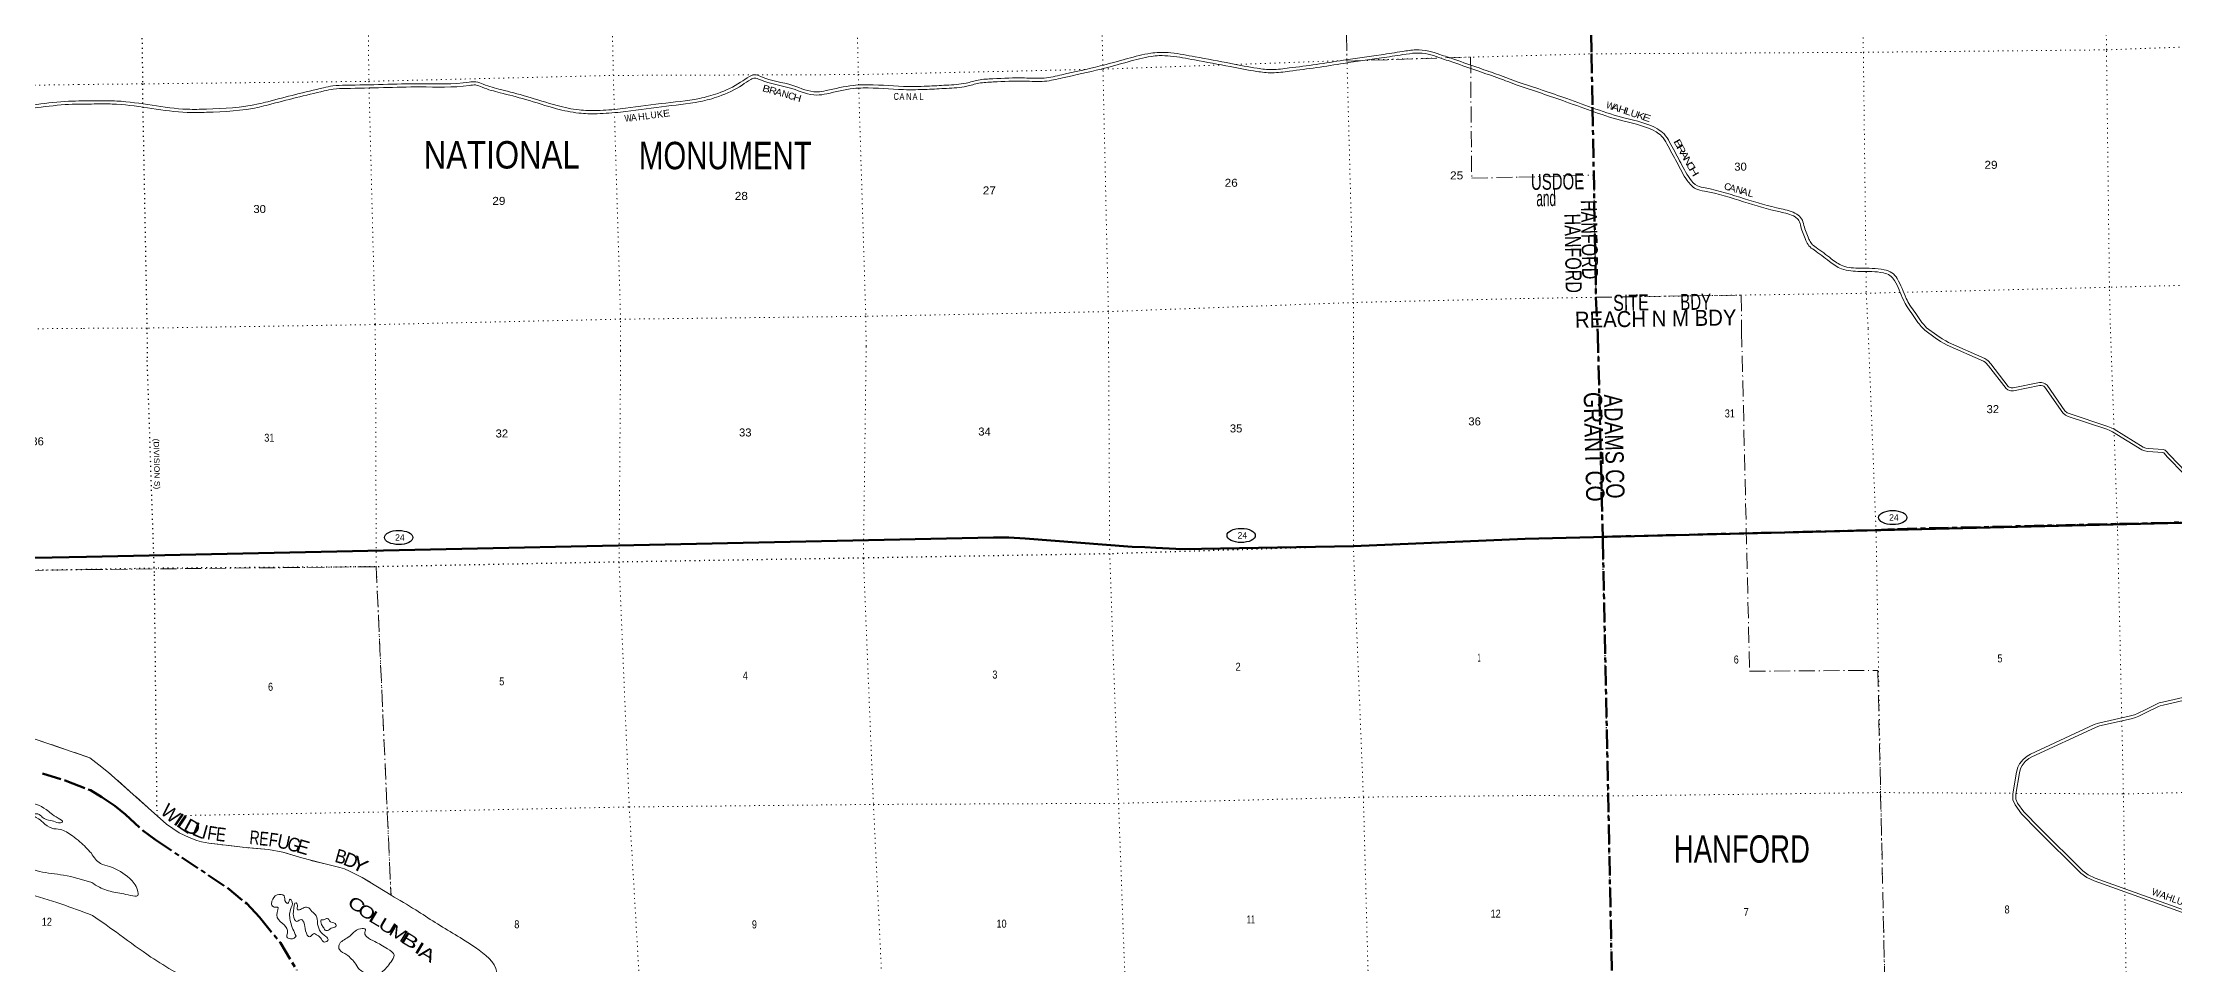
# Model space of a CAD drawing. Header units: feet. Extents: x 250644 to 505285, y -364975 to -177792.
# Drawn here: x 376579 to 423196, y -284973 to -264814 of the extents above; entities that cross this region are included whole.
import ezdxf
from ezdxf.enums import TextEntityAlignment as Align

# ---------------------------------------------------------------- set-up
doc = ezdxf.new("R2010")
doc.units = ezdxf.units.FT
doc.header["$LTSCALE"] = 70
for name, pattern in [('DOT_DASHED', [7.7, 5, -1.2, 0.3, -1.2]), ('DOTTED', [1.5, 0.3, -1.2]), ('LONG_DASH_SHORT_DASH', [9.9, 6, -1.2, 1.5, -1.2])]:
    doc.linetypes.add(name, pattern=pattern)
for name, color, linetype, lineweight in [('11', 7, 'LONG_DASH_SHORT_DASH', 60), ('17', 7, 'Continuous', 25), ('23', 7, 'Continuous', 70), ('39', 7, 'Continuous', 13), ('44', 7, 'DOT_DASHED', 13), ('6', 7, 'DOTTED', 25), ('7', 7, 'DOTTED', 13)]:
    doc.layers.add(name, color=color, linetype=linetype, lineweight=lineweight)
for name, color, linetype in [('12', 7, 'Continuous'), ('30', 7, 'Continuous'), ('41', 7, 'Continuous')]:
    doc.layers.add(name, color=color, linetype=linetype)

msp = doc.modelspace()

# ---------------------------------------------------------------- linework, layer by layer
at = {"layer": '11'}
for points in [[(409963.28, -228030.45), (410018.36, -232950.51), (410093.11, -238219.24), (410169.81, -243580.32), (410259.9, -249196.19), (410286.57, -254471.98), (410367.64, -259754.63), (410451.19, -265059.32), (410472.18, -266223.62)], [(410472.18, -266223.62), (410547.16, -270381.83), (410588.43, -271181.25)], [(410588.43, -271181.25), (410696.69, -275680.74), (410696.69, -275680.74), (411150.9, -297442.73), (409389.2, -297467.92)], [(410699.35, -275621.48), (416652.34, -275475.2), (417143.49, -275452.32), (429760.29, -275157.91), (430603.65, -275135.75), (440453.86, -274916.87)], [(376573.06, -280799.02), (377107.19, -280963.44), (377622.63, -281164.62)], [(377622.63, -281164.62), (377875.66, -281314.85), (378157.64, -281505.9), (378388.77, -281697.15), (378772.74, -282045.68), (379047.64, -282251.56), (380621.27, -283299.32), (381041.89, -283644.9), (381319.96, -283943.43), (381778.1, -284501.61), (382136.56, -285097.82)]]:
    msp.add_lwpolyline(points, dxfattribs=at)
at = {"layer": '17'}
for centre in [(384365.31, -275636.67), (402788.25, -275592.11), (417036.53, -275200.73)]:
    msp.add_ellipse(centre, major_axis=(309.24, -1), ratio=0.500121, dxfattribs=at)
at = {"layer": '23'}
for points in [[(408999.29, -275665.28), (432625.79, -275091.51), (437953.66, -274974.9), (440453.86, -274916.87)], [(377538.32, -276056.25), (397375.87, -275633.81), (397708.31, -275638.99), (398068.07, -275661.77), (400403.7, -275840.39), (400680.96, -275849.26), (400921.97, -275861.18), (401505.95, -275889), (405248.56, -275824.07), (408999.29, -275665.28)], [(346092.27, -277411.67), (347447.05, -276765.18), (347559.77, -276716.33), (347671.05, -276684.24), (347775.1, -276663.07), (347895.52, -276643.45), (348002.52, -276634.02), (348144.36, -276626.47), (377538.32, -276056.25)]]:
    msp.add_lwpolyline(points, dxfattribs=at)
at = {"layer": '39'}
for p, q in [((408426.05, -265519.36), (408820.69, -265668.67)), ((408616.82, -265664.49), (408821.94, -265744.31)), ((417737.52, -271102.12), (417686.26, -271052.11))]:
    msp.add_line(p, q, dxfattribs=at)
for points in [[(417737.52, -271102.12), (417964.42, -271267.65), (418083.79, -271348.12), (418163.86, -271395.18), (418230.06, -271431.13), (419022.32, -271780.41), (419054.99, -271802.53), (419075.96, -271819.7), (419130.44, -271879.9), (419517.25, -272377.35), (419554.48, -272406.46), (419592.12, -272420.33), (419621.43, -272426.2), (419674.72, -272426.86), (420249.71, -272310.24), (420282.87, -272310.63), (420317.13, -272319.65), (420340.01, -272329.47), (420365.75, -272348.7), (420753.43, -272913.81), (420816.48, -272963.77), (420871.2, -272988.6), (421720.82, -273267.79), (421787.31, -273295.38), (421844.86, -273325.75), (422482.95, -273716.64), (422550.95, -273743.34), (422615.47, -273753.44), (422942.34, -273778.95), (422963.22, -273784.85), (422964.98, -273786.24), (423045.46, -273880.75), (423401.11, -274246.14)], [(417775.83, -271049.61), (418001.75, -271214.43), (418118.46, -271293.1), (418195.85, -271338.58), (418258.73, -271372.73), (419053.9, -271723.3), (419093.88, -271750.36), (419120.9, -271772.49), (419180.26, -271838.08), (419563.62, -272331.1), (419586.5, -272348.99), (419609.84, -272357.59), (419628.27, -272361.28), (419668.59, -272361.78), (420243.57, -272245.16), (420291.66, -272245.73), (420338.34, -272258.02), (420372.74, -272272.78), (420413.27, -272303.07), (420801.48, -272868.95), (420850.6, -272907.87), (420894.85, -272927.95), (421743.45, -273206.81), (421814.99, -273236.49), (421877.04, -273269.24), (422512.03, -273658.23), (422568.06, -273680.23), (422623.03, -273688.83), (422953.81, -273714.65), (422993.37, -273725.82), (423010.32, -273739.23), (423093.55, -273836.96), (423444.74, -274197.78)], [(424562.13, -278863.84), (422936.19, -279236.97), (422863.18, -279255.23), (422820.08, -279271.4), (422568.16, -279398.85), (422390.87, -279484.58), (422321.14, -279515.45), (422235.58, -279539.62), (421539.43, -279696), (421444.46, -279728.08), (420047.98, -280376.95), (419979.21, -280416.36), (419889.44, -280489.09), (419809.32, -280585.85), (419771.24, -280662.06), (419742.23, -280766.6), (419663.58, -281244.77), (419664.04, -281373.01), (419711.53, -281479.91), (419851.2, -281677.1), (420206.35, -282042), (421148.58, -282974.85), (421278.09, -283072.47), (421440.67, -283144.87), (423758.78, -283979.78)], [(424578.39, -278926.8), (422951.35, -279300.18), (422882.55, -279317.39), (422846.25, -279331.01), (422596.98, -279457.11), (422418.18, -279543.57), (422343.24, -279576.75), (422251.55, -279602.65), (421557, -279758.67), (421468.63, -279788.52), (420077.89, -280434.73), (420016.07, -280470.16), (419935.38, -280535.53), (419864.13, -280621.57), (419832.19, -280685.49), (419805.8, -280780.6), (419728.6, -281249.96), (419728.99, -281359.11), (419768.31, -281447.61), (419901.31, -281635.4), (420252.51, -281996.23), (421191.2, -282925.58), (421311.3, -283016.1), (421464.94, -283084.52), (423784.83, -283920.08)], [(377610.93, -280455.8), (376369.79, -280029.32)], [(384197.78, -283460.38), (383565.98, -283069.44), (383287.73, -282932.7), (383179.15, -282884.87), (383080.91, -282852.51), (382785.23, -282781.28), (382382.84, -282681.76), (382193.66, -282624.45), (381829.55, -282518.77), (381517.6, -282463), (380947.97, -282412.16), (380216.25, -282319.57), (380055.95, -282293.69), (379952.6, -282263.98), (379787.07, -282200.56), (379564.71, -282094.48), (379285.16, -281903.72), (378021.55, -280774.71), (377807.71, -280611.68), (377610.93, -280455.8)]]:
    msp.add_lwpolyline(points, dxfattribs=at)
for points in [[(377373.32, -266088.9), (377814.68, -266085.08), (378202.52, -266090.79), (379743.97, -266270.68), (380159.7, -266267.6), (381301.72, -266154.61), (381501.29, -266105.04), (382722.63, -265800.95), (382926.48, -265761.32), (383205.29, -265745.81), (384028.41, -265727.81), (384831.5, -265712.35), (385907.33, -265679.54), (386055.72, -265669.53), (386215.84, -265723.55), (386602.63, -265841.86), (387158.94, -265989.82), (387833.16, -266190.91), (388309.7, -266284.71), (388707.79, -266298.18), (389211.05, -266262.6), (390103.89, -266146.23), (390940.63, -266035.38), (391341.46, -265924.13), (391841.22, -265679.56), (392034.81, -265555.76), (392148.28, -265516.54), (392281.88, -265555.18), (392984.09, -265751.51), (393514.04, -265890.11), (393714.2, -265862.64), (394303.77, -265748.36), (394522.36, -265734.46), (395407.18, -265771.1), (395919.26, -265765.44), (396342.55, -265744.06), (396775.23, -265698.3), (397040.67, -265632.89), (397361.32, -265604.21), (398047.83, -265585.84), (398483.8, -265588.24), (398867.56, -265515.65), (399708.21, -265324.28), (400302.58, -265163.63), (400809.69, -265045.51), (400996.06, -265028.46), (401253.42, -265037.66), (401781.99, -265124.03), (402563.18, -265267.98), (403140.51, -265375.17), (403462.64, -265402.73), (403839.39, -265368.53), (404429.91, -265290.4), (405026.09, -265198.05), (405846.56, -265079.6), (406316.69, -265006.7), (406609.08, -264972.74), (406888.95, -264997.42), (407131.95, -265071.33), (407460.32, -265183.17), (407989.48, -265368.04), (408426.05, -265519.36)], [(377374.43, -266158.89), (377814.47, -266155.08), (378197.94, -266160.73), (379740.16, -266340.71), (380163.41, -266337.57), (381313.67, -266223.77), (381518.18, -266172.97), (382737.78, -265869.32), (382935.14, -265830.95), (383208, -265815.77), (384029.85, -265797.8), (384833.24, -265782.33), (385910.75, -265749.47), (386046.54, -265740.31), (386194.41, -265790.2), (386583.39, -265909.18), (387139.94, -266057.2), (387816.36, -266258.95), (388301.71, -266354.48), (388709.08, -266368.26), (389218.05, -266332.28), (390113.01, -266215.63), (390954.65, -266104.13), (391366.42, -265989.85), (391875.57, -265740.68), (392065.53, -265619.21), (392150.16, -265589.95), (392262.73, -265622.51), (392965.81, -265819.08), (393509.78, -265961.35), (393725.63, -265931.73), (394312.69, -265817.93), (394523.14, -265804.55), (395406.12, -265841.12), (395921.41, -265835.42), (396348, -265813.87), (396787.34, -265767.41), (397052.23, -265702.14), (397365.38, -265674.13), (398048.57, -265655.85), (398490.17, -265658.28), (398881.84, -265584.19), (399725.12, -265392.22), (400319.66, -265231.53), (400820.87, -265114.78), (400998.01, -265098.57), (401246.5, -265107.46), (401770, -265193), (402550.45, -265336.81), (403131.11, -265444.62), (403462.82, -265473), (403847.15, -265438.11), (404439.86, -265359.69), (405036.45, -265267.28), (405856.92, -265148.83), (406326.09, -265076.08), (406610.05, -265043.1), (406875.55, -265066.51), (407110.48, -265137.96), (407437.49, -265249.34), (407966.47, -265434.15), (408434.12, -265596.29), (408616.82, -265664.49)], [(408820.69, -265668.67), (409911.15, -266039.04), (411188.15, -266465.5), (411894.45, -266701.37), (412035.37, -266808.8), (412157.77, -266990.95), (412377.3, -267395.97), (412600.55, -267786.84), (412764.67, -267946), (412936.46, -267992.52), (413795.46, -268227.11), (414593.9, -268448.95), (414938.38, -268563.23), (415044.59, -268666.21), (415093.84, -268809.77), (415204.62, -269108.66), (415259.01, -269209.93), (415359.2, -269292.13), (415691.98, -269540.05), (415944.43, -269695.3), (416130.16, -269735.49), (416329.35, -269747.27), (416848.51, -269780.29), (417016.71, -269846.97), (417133.95, -269975), (417241, -270191.63), (417333.98, -270408.56), (417411.47, -270557.53), (417525.33, -270715.76), (417645.63, -270893.94), (417777.12, -271051.15)], [(345925.34, -266359.66), (347061.72, -266306.02), (348418.99, -266248.83), (350503.23, -266170.34), (351765.94, -266104.56), (352287.41, -266046.23), (352890.41, -265932.34), (353838.06, -265758.82), (354185.34, -265739.38), (354529.27, -265764.22), (355051.47, -265884.83), (355529.32, -265996.08), (355940.92, -266110.36), (356199.6, -266078.21), (356848.64, -265953.55), (357334.74, -265815.33), (357559.4, -265791.75), (357871.47, -265835.18), (358445.62, -265936.9), (359100.86, -265954.91), (360124.07, -265993.38), (361046.85, -266033.4), (362385.94, -266101.16), (363065.44, -266128.85), (363268.95, -266167.93), (363698.26, -266257.81), (363925.3, -266258.32), (364237.94, -266207.24), (364838, -266033.07), (365002.28, -266002.38), (365126.25, -266094.97), (365294.56, -266196.93), (365472.91, -266298.73), (365825.05, -266202.8), (366403.76, -266077.22), (366598.26, -266052.09), (366893.71, -266059.58), (368444.19, -266156.25), (369763.56, -266248.45), (370344.64, -266277.67), (370597.48, -266257.67), (371180.57, -266156.15), (371471.18, -266109.43), (371770.83, -266128.92), (372927.41, -266217.61), (373935.39, -266310.6), (374251.11, -266329.85), (374476.1, -266328.38), (375495.59, -266254.29), (376366.35, -266176.48), (377064.33, -266099.33), (377375.18, -266088.88)], [(345925.71, -266429.53), (347064.84, -266375.75), (348421.77, -266318.58), (350506.36, -266240.08), (351771.64, -266174.16), (352297.78, -266115.31), (352903.17, -266000.97), (353846.33, -265828.27), (354184.77, -265809.32), (354518.84, -265833.45), (355035.7, -265952.83), (355512.06, -266063.73), (355935.69, -266181.35), (356210.5, -266147.2), (356864.8, -266021.53), (357348.03, -265884.12), (357558.22, -265862.06), (357860.57, -265904.14), (358438.53, -266006.54), (359098.59, -266024.68), (360121.25, -266063.13), (361043.57, -266103.13), (362382.76, -266170.89), (363057.39, -266198.38), (363255.22, -266236.37), (363690.95, -266327.6), (363930.89, -266328.14), (364253.35, -266275.45), (364854.18, -266101.06), (364985.02, -266076.62), (365087.19, -266152.92), (365259.17, -266257.1), (365463.39, -266373.67), (365841.64, -266270.63), (366415.66, -266146.07), (366601.87, -266122.01), (366890.65, -266129.33), (368439.59, -266225.9), (369759.37, -266318.13), (370345.64, -266347.61), (370606.24, -266327), (371192.1, -266225), (371474.5, -266179.6), (371765.9, -266198.55), (372921.53, -266287.17), (373930.06, -266380.21), (374249.21, -266399.67), (374478.86, -266398.17), (375501.23, -266323.87), (376373.29, -266245.94), (377069.35, -266169), (377376.2, -266158.87)], [(408821.94, -265744.31), (409888.53, -266106.21), (411165.7, -266532.73), (411860.84, -266764.87), (411983.08, -266858.06), (412097.06, -267027.69), (412315.36, -267430.44), (412543.99, -267830.72), (412728.47, -268009.63), (412917.86, -268060.92), (413776.64, -268295.44), (414573.24, -268516.77), (414900.68, -268625.4), (414983.06, -268705.27), (415027.08, -268833.59), (415139.86, -269137.88), (415203.21, -269255.83), (415315.52, -269347.98), (415652.16, -269598.77), (415917.61, -269762.02), (416120.52, -269805.92), (416325.01, -269818.02), (416832.82, -269850.31), (416975.44, -269906.86), (417074.87, -270015.44), (417176.61, -270221.31), (417269.88, -270438.92), (417350.95, -270594.78), (417467.18, -270756.3), (417588.92, -270936.62), (417686.49, -271052.38)], [(377644.34, -282542.66), (377394.2, -282291.05), (377229.79, -282160.53), (377098.08, -282073.78), (376966.78, -282021.16), (376779.55, -281997.31), (376589.06, -281871.12), (376438.94, -281758.49), (376375.97, -281705.04), (376407.86, -281682.58), (376532.91, -281717.21), (376610.09, -281782.53), (376813.82, -281840.31), (376967.03, -281876.61), (377013.06, -281860), (376917.57, -281776.83), (376657.97, -281587.22), (376154.78, -281368.43), (375632.79, -281256.26), (375060.87, -281335.41), (374736.38, -281429.65), (374483.85, -281490.91), (374344.27, -281418.3), (374374.66, -281273.39), (374533.79, -281134.97), (374878.16, -281022.42), (375104.49, -280955.45), (375152.31, -280920.75), (375092.53, -280799.01), (375077.12, -280688.78), (374789.06, -280638.04), (374347.94, -280729.67), (374181.81, -280787.88), (373946.12, -280911.16), (373530.17, -281088.82), (373179.1, -281476.48), (373143.63, -281699.75), (373301.61, -281798.23), (373377.37, -281911.75), (373588.1, -282049.74), (374091.81, -282146.07), (374961.42, -282248.04), (375427.01, -282350.85), (375617.58, -282483.06), (375935.93, -282710.1), (376513.62, -282940.05), (377037.26, -283022.08), (377656, -283184.65)], [(377666.46, -283900.37), (376980.59, -283651.13), (376216, -283425.44), (375660.68, -283381.93), (375470.31, -283430.39), (375399.84, -283421.2), (375391.09, -283363.09), (375208.35, -283377.33), (374757.61, -283338.59), (373974.8, -283267.7), (373723.37, -283419.28), (373403.97, -283601.79), (373170.58, -283749.14), (372967, -283868.03), (372940.99, -283878.38), (373007.27, -283708.95), (373229.37, -283459.35), (373411.41, -283386.89), (373539.26, -283321.12), (373644.68, -283229.51), (373620.02, -283185.64), (373403.6, -283075.82), (372928.58, -282858.69), (372402.1, -282873.05), (371982.97, -283119), (371527.92, -283552.08), (371347.98, -283797.16), (371120.74, -284119.09), (371001.66, -284409.62), (370944.1, -284470.53), (370936.08, -284637.26), (370813.94, -284841.49), (370761.46, -284988.67), (370787.91, -285014.45), (370861.15, -284921.23), (370880.7, -285041.44), (370903.74, -285117.45), (370993.59, -285068.19), (371009.74, -285238.64), (371036.87, -285320.62), (370941.67, -285426.16), (371030.61, -285467.25), (370895.46, -285593.35), (370734.98, -285785.99), (370611.73, -286229.14), (370503.65, -286597.82), (370380.35, -286872.33), (370344.44, -287059.47), (370318.29, -287057.78), (370291.7, -287019.95), (370222.87, -287145.25), (370063.37, -287418.19), (369902.73, -287928.03), (369753.16, -288355.43), (369771.65, -288553.96), (369715.35, -288717.25), (369536, -289010.5), (369467.27, -288979.21), (369412.44, -289098.31), (369072.03, -289371.42), (368771.55, -289621.96), (368441.32, -289904.99), (368040.98, -290208.93), (367390.27, -290586.14), (366720.93, -291084.04), (366423.49, -291418.86), (366288.01, -291683.48), (366086.99, -291848.51), (365951.25, -292091.05), (365916, -292167.76), (365827.2, -292138.72), (365682.24, -292285), (365504.71, -292397.55), (365413.04, -292462.9), (365203.27, -292734.43), (364915.71, -293055.09), (364477.62, -293560.24), (363598.33, -294644.86), (363031.01, -295432.62), (362817.05, -295690.15), (362582.18, -296046.31), (362353.93, -296285.95), (361975.77, -296924.88), (361634.91, -297326.48), (361552.19, -297466), (361399.06, -297766.96), (361085.81, -298124.06), (360760.89, -298513.42), (360348.8, -299172.84), (360130.7, -299420.39), (360055.81, -299543.75)], [(377644.34, -282542.66), (377842.38, -282767.81), (378042.22, -282834.99), (378484, -283093.24), (378654.68, -283349.71), (378660.56, -283468.14), (378503.89, -283464.57), (378137.3, -283391.97), (377820.4, -283286.44), (377656, -283184.65)], [(382120.08, -284354.1), (382000.73, -284042.58), (381998.51, -283773.43), (382029.77, -283590.13), (381994.98, -283548.49), (381938.18, -283639.78), (381895.62, -283614.33), (381859.32, -283476.29), (381704.36, -283454.61), (381594.03, -283588.92), (381591.43, -283679.36), (381664.4, -283722.42), (381712.54, -283719.65), (381701.17, -283890.58), (381816.43, -284069.58), (381935.47, -284234.45), (381932.37, -284292.75), (381919.58, -284373.31), (381998.54, -284414.26), (382079.12, -284399.19), (382120.08, -284354.1)], [(382587.44, -284067.54), (382562.9, -283911.24), (382469.01, -283814.27), (382375.25, -283725.34), (382275.1, -283740.97), (382195.34, -283776.37), (382155.19, -283777), (382151.63, -283678.62), (382120.67, -283624.87), (382065.2, -283800.51), (382062.79, -283903), (382137.11, -284032.41), (382236.85, -283990.67), (382288.02, -284052.15), (382331.16, -284242.31), (382417.55, -284373.54), (382502.77, -284301.9), (382593.7, -284338.64), (382656.82, -284393.9), (382738.56, -284485.03), (382822.03, -284429.48), (382772.84, -284365.97), (382648.46, -284245.38), (382608.99, -284161.62), (382587.44, -284067.54)], [(384197.78, -283460.38), (384737.47, -283782.75), (385161.41, -284055.35), (386045.51, -284605.99), (386513.82, -285147.07), (386538.46, -285309.4), (386595.91, -285515.42), (386590.09, -285656.13), (386748.67, -285908.77), (386770.19, -286384.54), (386870.83, -286527.6), (386986.11, -286708.6), (387381.55, -287084.09), (387546.38, -287095.57), (387664.94, -287101.75), (387646.38, -287198.46), (387620.58, -287345.51), (387664.85, -287479.41), (387786.02, -287523.72), (387983.41, -287562.81), (388039.19, -287662.38), (388009.44, -287813.51), (388171.36, -287895.35), (388262.33, -288062.67), (388388.63, -288305.77), (388572.89, -288403.33), (388658.21, -288466.28), (388636.04, -288589.17), (388700.51, -288730.79), (388996.1, -289013.42), (389198.72, -289002.21), (389316.34, -288948.14), (389466.31, -289036.19), (389615.88, -289226.7), (389822.64, -289478.59), (390177.18, -289935.07), (390382.95, -289996.13), (390521.55, -289999.99), (390692.44, -290013.38), (390682.41, -290142.1), (390712.8, -290414.83), (391010.05, -290675.35), (391243.63, -290717.89), (391375.26, -290916.72), (391634.7, -291326.48), (391811.32, -291705.4), (391942.3, -291990.61), (392153.82, -292545.76), (392234.84, -293358.09), (392114.7, -293635.18), (392115.51, -293942.53), (392250.47, -294225.67), (392341.02, -294493.44), (392377.5, -294898.66), (392347.67, -295556.03), (392159.14, -296081.29), (391847.07, -296795.3), (391710.02, -297018.43), (391727.63, -297116.58), (391954.25, -297482.67), (391982.1, -297849.85), (391876.57, -298034.31), (391719.34, -298123.16), (391659.01, -297989.51), (391697.66, -297637.35), (391616.28, -297441.76), (391543.87, -297306.29), (391392.86, -297151.96), (391184.55, -297056.79), (390819.89, -297106.7), (390543.95, -297307.89), (390249.39, -297730.35), (390098.33, -298084.27), (390120.84, -298238.6), (390228.84, -298339.36), (390453.2, -298305.71), (390711.59, -298265.5), (390824.26, -298279.81), (390728.66, -298329.52), (390716.74, -298337.74), (390847.92, -298379.88), (390704.14, -298430.35), (390410.09, -298501.24), (390163.27, -298511.14), (389889.12, -298826.81), (389850.4, -299046.38), (389873.5, -299238.87), (389834.68, -299323.85), (389919.46, -299607.78), (390059.3, -299818.53), (390220.11, -300085.2)], [(377666.46, -283900.37), (378266.39, -284324.07), (378946.7, -284811.61), (380001.01, -285460.03), (380789.75, -285947.88), (381692.02, -286504.26), (381974.62, -286855.4), (382254.49, -287031.82), (382651.74, -287395.23), (383436.5, -288268.84), (383756.33, -288816.27), (384074.53, -289387.83), (384229.11, -289513.98), (384587.34, -289821.75), (384845.05, -290249.62), (385199.1, -290931.1), (385323.77, -291069.77), (385413.92, -291184.87), (385865.5, -291939.16), (385942.55, -292114.73), (385996.64, -292234.42), (385925.81, -292199.37), (385927.17, -292285.73), (386028.29, -292587.48), (386074.01, -292813.77), (386158.51, -292824.5), (386277.47, -293111.91), (386359.93, -293375.79), (386424.45, -293392.86), (386524.78, -293644.4), (386513.81, -293712.88), (386457.84, -293601.26), (386411.07, -293563.82), (386421.31, -293704.28), (386513.99, -293980.05), (386703.85, -294435.1), (387010.85, -295316.2), (387092.55, -295660.45), (387225.27, -296056.12), (387276.8, -296396.82), (387395.9, -296820.84), (387735.55, -297735.58), (388083.62, -298802.86), (388320.21, -299548.46), (388367.84, -299640.12), (388534.63, -299904.69), (388628.82, -300148.29), (388641.65, -300198.31), (388600.12, -300239.14), (388667.25, -300294.34), (388808.48, -300464.89), (389243.31, -300920.12), (389397.3, -301008.1), (389584.19, -301145.8), (389639.59, -301221.27), (389765.5, -301311.7), (390039.7, -301638.87), (390614.09, -302158.2), (391217.17, -302586.69), (391666.3, -302929.19), (391750.85, -303070.5), (391902.35, -303128.39), (392145.51, -303269.22), (392700.26, -303688.42), (392732.98, -303726.08), (393423.68, -304235.55), (394066.14, -304870.33), (394189.15, -305159.69), (394249.62, -305429.94), (394396.31, -305692.81), (394664.92, -306303.32), (394889.16, -306773.9), (394964.89, -306865.12), (394973.19, -306754.5), (394930.28, -306706.96), (394936.76, -306608.43), (394863.44, -306414.72), (394642.52, -305899.89), (394394.97, -305479.9), (394307.38, -305272.35), (394306.12, -305192.01), (394381.99, -305164.71), (394503.26, -305215.04), (394862.65, -305213.43), (395555.87, -305499.88), (396256.93, -305774.16), (396901.33, -306021.2), (397180.61, -306288.02), (397298.5, -306507.15), (397205.38, -306586.95), (396889.46, -306543.69)], [(382729.63, -284171.79), (382678.28, -284098.26), (382672.75, -284001.92), (382742.88, -283992.79), (382802.73, -283967.75), (382876.13, -284038.91), (382993.51, -284097.34), (382988.27, -284147.65), (382890.38, -284179.31), (382808.87, -284230.81), (382746.32, -284211.7), (382729.63, -284171.79)], [(383663.14, -285183.69), (383470.13, -285040.07), (383379.63, -284902.88), (383326.62, -284851.48), (383228.81, -284760.6), (383068.46, -284650.61), (383062.74, -284542.23), (383263, -284380.39), (383529.12, -284193.41), (383637.81, -284209.79), (383625.11, -284296.37), (383660.25, -284360.1), (383844.76, -284473.73), (384118.28, -284630.15), (384265.12, -284774.5), (384199.04, -284914.15), (383987.87, -285148.47), (383808.44, -285229.63), (383663.14, -285183.69)]]:
    msp.add_spline(points, degree=3, dxfattribs=at)
at = {"layer": '44'}
for points in [[(377192.45, -255105.44), (383582.87, -255002.16), (388923.2, -254889.41), (394246.36, -254734.89), (394272.12, -257302.13), (399610.93, -257223.29), (399643.42, -260048.7), (402316.46, -259976.48), (402387.06, -262555.37), (405058.92, -262484.9), (405102.43, -265216.74), (407803.84, -265131.31), (407830.11, -267779.36), (408857.83, -267755.68)], [(408857.83, -267755.68), (410498.9, -267712.12), (410547.7, -270383.72), (413721.88, -270333.77), (413731.89, -271124.58)], [(413731.89, -271124.58), (413906.81, -278559.6), (416712.02, -278544.07), (417009.61, -291994.03), (419522.11, -291912.04), (419634.24, -291909.27), (419808.85, -302496.48), (422461.61, -302462.35), (422484.16, -313105.8), (422562.42, -316727.32)], [(346084.76, -276915.23), (357673.44, -276643.18), (364359.81, -276533.33), (377542.98, -276339.03)], [(377542.98, -276339.03), (383873.48, -276275.64), (384197.78, -283460.38)], [(377610.93, -280455.8), (376369.79, -280029.32)], [(384197.78, -283460.38), (383565.98, -283069.44), (383287.73, -282932.7), (383179.15, -282884.87), (383080.91, -282852.51), (382785.23, -282781.28), (382382.84, -282681.76), (382193.66, -282624.45), (381829.55, -282518.77), (381517.6, -282463), (380947.97, -282412.16), (380216.25, -282319.57), (380055.95, -282293.69), (379952.6, -282263.98), (379787.07, -282200.56), (379564.71, -282094.48), (379285.16, -281903.72), (378021.55, -280774.71), (377807.71, -280611.68), (377610.93, -280455.8)]]:
    msp.add_lwpolyline(points, dxfattribs=at)
at = {"layer": '6'}
msp.add_line((378765.75, -266119.94), (378766.26, -266146.75), dxfattribs=at)
for points in [[(378631.42, -258560.56), (378689.51, -260410.43), (378765.15, -265716.86), (378765.75, -266119.94)], [(378767.65, -266219.8), (378859.78, -271056.99), (378865.44, -271728.89)], [(411323.44, -304426.83), (411311.9, -303756.75), (411262.17, -302742.54), (411149.67, -297452.1), (411038.79, -292039.87), (410923.91, -286659.87), (410812.08, -281276.27), (410693.21, -275674.33), (410588.43, -271181.25)], [(379082.43, -281722.58), (379023.46, -276401.29), (378865.44, -271728.89)], [(408999.29, -275665.28), (410650.21, -275625.16), (416664.62, -275472.95), (421948.49, -275332.38), (427264.04, -275218.77), (432623.34, -275090.28), (437942.13, -274974.53), (440453.86, -274916.87)], [(408999.29, -275665.28), (405241.99, -275827.86), (399905.52, -275993.82), (394527.74, -276086.1), (389184.01, -276173.83), (383848.57, -276277.49), (379023.7, -276309.75), (377542.98, -276339.03)], [(377542.98, -276339.03), (373623.24, -276396.41), (368260.37, -276479.37), (362907.92, -276559.22), (357643.22, -276645.9), (352379.28, -276767.51), (347239.51, -276889.24), (346084.76, -276915.23)]]:
    msp.add_lwpolyline(points, dxfattribs=at)
at = {"layer": '7'}
for p, q in [((402678.28, -265289.93), (404973.89, -265208.61)), ((405576.13, -265191.33), (407134.59, -265149.47)), ((407339.32, -265143.97), (408810.42, -265104.45)), ((421876.15, -273267.95), (421795.09, -270977.27)), ((379088.3, -281727.83), (379143.05, -281726.85))]:
    msp.add_line(p, q, dxfattribs=at)
for points in [[(383294.75, -225876.97), (383230, -228289.32), (383313.92, -233680.99), (383457.69, -239056.98), (383383.61, -244398.6), (383447.08, -249700.34), (383582.87, -255002.16), (383657.75, -260355.88), (383713.25, -265659.85), (383715.17, -265734.76)], [(415943.85, -239041.86), (416069.76, -243385.11), (416157.87, -249097.43), (416213.76, -254424.81), (416306.1, -259765.47), (416394.74, -265025.86), (416452.64, -269749.19)], [(389081.32, -266274.87), (389059.18, -265530.86), (388951.18, -260216.23), (388923.2, -254889.41), (388744.2, -249548.53), (388779.09, -244244.15)], [(394120.15, -245187.58), (394023.31, -249399.22), (394246.36, -254734.89), (394301.18, -260089.14), (394416.05, -265512.14), (394422.97, -265735.92)], [(404903.84, -246970.27), (404977.08, -249246.81), (404973.21, -254584.53), (404973.21, -254584.53), (405021.31, -259912.83), (405102.25, -265182.87)], [(399764.33, -265308.83), (399643.42, -260048.7), (399585.43, -254650.31), (399357.51, -249282.6), (399359.91, -249164.54)], [(421795.09, -270977.27), (421775.94, -270162.36), (421710.87, -264971.76), (421657.5, -259668.42), (421575.88, -254359.67), (421548.32, -252765.89)], [(408810.42, -265104.45), (410451.19, -265059.32), (416394.74, -265025.86), (421710.87, -264971.76), (427048.24, -264780.61), (432453.64, -264766.76), (437732.29, -264745.6), (440252.69, -264471.34)], [(377367.85, -265730.2), (378793.24, -265715.12), (383713.25, -265659.85), (389059.18, -265530.86), (394416.05, -265512.14), (399377.7, -265401.74)], [(399723.73, -265394.04), (399766.27, -265393.09), (402356.58, -265301.33)], [(399889.19, -271370.87), (399883.99, -270695.4), (399766.27, -265393.09), (399766.09, -265385.12)], [(405104.16, -265263.81), (405242.17, -270497.72), (405244.13, -271276.59)], [(377367.85, -265730.2), (373467.31, -265786.99), (368146.61, -265877.33), (362828.13, -265981.71), (360097.41, -265991.12)], [(383716.98, -265805.53), (383849.51, -270979.75), (383858.82, -271645.61)], [(394425.2, -265807.83), (394579.58, -270799.15), (394588.3, -271462.96)], [(389218.76, -271555), (389217.84, -270862.22), (389083.46, -266346.81)], [(416453.6, -269827.52), (416459.44, -270303.81), (416497.93, -271074.36)], [(440353.18, -269689.24), (437749.98, -269880.98), (432446.36, -269956.92), (427084.23, -270022.06), (421786.02, -270164.15), (417281.5, -270274.65)], [(417193.47, -270276.8), (416459.44, -270294.81), (410557.25, -270383.62), (408905.32, -270410.83)], [(408905.32, -270410.83), (405242.17, -270497.72), (399883.99, -270695.4), (394579.58, -270799.15), (389217.84, -270862.22), (383849.51, -270979.75), (378859.78, -271056.99), (377455.88, -271062.54)], [(346002.87, -271503.25), (347074.09, -271457.53), (352251.21, -271437.77), (357571.82, -271341.4), (362881.12, -271293.46), (368215.79, -271196.87), (373532.29, -271094.52), (377455.88, -271062.54)], [(405244.13, -271276.59), (405241.99, -275827.86), (405460.68, -281314.66), (405606.15, -286742.35), (405734.62, -292110.04), (405883.91, -297525.61), (405927.72, -302872.52), (406161.61, -308175.1), (406385.31, -313343.6), (406502.71, -317017.88)], [(416497.93, -271074.36), (416673.22, -275515.98), (416771.51, -281189.69), (416892.21, -286722.25), (417009.61, -291994.03), (417052.98, -297309.15), (417145.99, -302585.38), (417261.04, -307857.29), (417212.48, -313205.85), (417240.27, -316824.86)], [(383858.82, -271645.61), (383874.7, -276279.09), (384114.47, -281628.05), (384197.78, -283460.38)], [(389218.76, -271555), (389184.01, -276173.83), (389406.67, -281529.99), (389716.58, -286816.49), (389788.17, -289436.6)], [(394588.3, -271462.96), (394527.74, -276086.1), (394746.88, -281474.46), (395003.41, -286814.03), (395158.54, -292217.45), (395311.19, -297590.79), (395348.97, -302850.19)], [(399889.19, -271370.87), (399913.52, -275991.69), (400107.68, -281450.75), (400305.43, -286883.64), (400463.51, -292218.72), (400552.74, -297114.26)], [(422044.83, -279581.96), (421952.19, -275416.58), (421879.02, -273349.06)], [(422112.02, -283316.46), (422081.81, -281244.98), (422046.41, -279653.25)], [(419734.43, -281232), (422081.81, -281244.98), (427377.43, -281128.25), (432727.79, -280989.4), (437978.3, -280999.18), (440570.11, -280952.66)], [(379601.69, -281718.61), (384126.06, -281637.32), (389406.67, -281529.99), (394746.88, -281474.46), (400107.68, -281450.75), (405460.68, -281314.66), (409099.7, -281279.68)], [(409099.7, -281279.68), (410813.31, -281289.79), (416749.4, -281215.5), (419665.62, -281231.62)], [(422562.42, -316727.32), (422484.6, -313118.35), (422474.45, -307814.35), (422459.51, -302456.35), (422352.87, -297077.81), (422304.55, -291833.1), (422158.69, -286517.42), (422113.09, -283390.13)]]:
    msp.add_lwpolyline(points, dxfattribs=at)

# ---------------------------------------------------------------- texts
at = {"layer": '12'}
for s, width, p in [('GRANT CO', 0.85, (410278.03, -272458.67)), ('ADAMS CO', 0.8, (410720.37, -272507.43))]:
    msp.add_text(s, height=400, rotation=271.378, dxfattribs=dict(at, width=width)).set_placement(p)
at = {"layer": '17'}
for p in [(417062.58, -275269.04), (384391.36, -275704.98), (402814.3, -275660.42)]:
    msp.add_text('24', height=140, dxfattribs=at).set_placement(p, align=Align.CENTER)
at = {"layer": '30', "width": 1.15}
msp.add_text('(DIVISION S)', height=120, rotation=271.178, dxfattribs=at).set_placement((379003.97, -273475.45))
at = {"layer": '41'}
for s, height, rotation, width, p in [('B', 150, 344.368, 1.25, (392386.31, -265894.46)), ('R', 150, 344.368, 1.15, (392529.89, -265935.42)), ('A', 150, 344.391, 1.1, (392654.54, -265970.93)), ('N', 150, 344.391, 1.05, (392800.37, -266011.66)), ('H', 150, 343.848, 1.2, (393063.88, -266092.23)), ('C', 150, 0.337, 0.75, (395246.09, -266065.01)), ('A', 150, 358.803, 0.8, (395369.44, -266069.96)), ('N', 150, 0.152, 0.8, (395521.52, -266068.91)), ('A', 150, 0.152, 0.8, (395656.53, -266070.46)), ('L', 150, 1.115, 0.8, (395799.63, -266067.56)), ('W', 150, 341.57, 0.95, (410840.11, -266266.17)), ('A', 150, 341.57, 1.2, (410957.21, -266302.28)), ('W', 150, 7.399, 0.8, (389392.96, -266539.27)), ('A', 150, 7.399, 0.95, (389516.32, -266525.29)), ('L', 150, 7.453, 0.95, (389813.52, -266488.81)), ('U', 150, 7.453, 0.9, (389948.04, -266469.17)), ('E', 150, 7.502, 1.15, (390230.73, -266432.33)), ('H', 150, 341.57, 1.25, (411103.36, -266352.92)), ('L', 150, 341.533, 1.2, (411229.25, -266391.98)), ('U', 150, 341.533, 1.1, (411363.76, -266439.81)), ('K', 150, 341.533, 1.25, (411501.17, -266481.82)), ('E', 150, 341.533, 1.35, (411635.67, -266526.74)), ('B', 150, 298.47, 1.55, (412285.32, -267059.73)), ('R', 150, 298.47, 1.4, (412348.58, -267186.65)), ('A', 150, 298.448, 1.4, (412420.51, -267307.78)), ('N', 150, 299.265, 1.35, (412493.74, -267440.12)), ('C', 150, 299.265, 1.3, (412555.93, -267554.38)), ('H', 150, 300.2, 1.5, (412626.54, -267670.43)), ('A', 150, 344.722, 1.1, (413514.35, -268067.39)), ('N', 150, 344.722, 1.05, (413659.99, -268107.18)), ('A', 150, 343.722, 1.15, (413774.79, -268144.34)), ('L', 150, 344.54, 1.15, (413913.89, -268181.5)), ('C', 266.2, 327.605, 1.4, (383374.25, -283776.72)), ('O', 266.2, 327.605, 1.3, (383596.27, -283939.92)), ('L', 266.2, 329.346, 1.55, (383813.4, -284086.62)), ('U', 266.2, 329.346, 1.4, (384048.66, -284252.96)), ('M', 266.2, 329.346, 1.3, (384293.61, -284405.24)), ('B', 266.2, 329.158, 1.6, (384546.4, -284567.46)), ('I', 266.2, 329.158, 1.75, (384754.61, -284732.11)), ('A', 266.2, 329.158, 1.45, (384925.59, -284858.74))]:
    msp.add_text(s, height=height, rotation=rotation, dxfattribs=dict(at, width=width)).set_placement(p, align=Align.CENTER)
for s, rotation, p in [('C', 343.848, (392934.67, -266052.76)), ('H', 7.399, (389682.08, -266505.72)), ('K', 7.453, (390088.14, -266452.17)), ('C', 344.728, (413406.47, -268036.32))]:
    msp.add_text(s, height=150, rotation=rotation, dxfattribs=at).set_placement(p, align=Align.CENTER)
msp.add_text('WAHLUKE', height=150, rotation=340.192, dxfattribs=at).set_placement((422684.96, -283443.04))
at = {"layer": '44'}
for s, width, p in [('NATIONAL', 0.85, (386619.07, -267567.14)), ('MONUMENT', 0.8, (391509.26, -267583.12)), ('HANFORD', 0.75, (413737.7, -282749.4))]:
    msp.add_text(s, height=600, dxfattribs=dict(at, width=width)).set_placement(p, align=Align.CENTER)
for s, rotation, width, p in [('USDOE', 0.862, 0.7, (409127.27, -268036.48)), ('and', 0.862, 0.55, (409246.44, -268394.22)), ('HANFORD', 271.033, 0.75, (410215.46, -268257.73)), ('HANFORD', 271.033, 0.75, (409857.93, -268555.85)), ('SITE', 0.862, 0.75, (410924.86, -270679.79)), ('BDY', 0.862, 0.7, (412393, -270662.29)), ('REACH N M BDY', 0.862, 0.95, (410088.93, -271049.83))]:
    msp.add_text(s, height=350, rotation=rotation, dxfattribs=dict(at, width=width)).set_placement(p)
for s, rotation, p in [('W', 318.22, (379277.54, -281781.61)), ('I', 343.962, (380090.95, -282218.3)), ('E', 343.815, (382235.03, -282550.72)), ('D', 338.807, (383266.09, -282837.2))]:
    msp.add_text(s, height=300, rotation=rotation, dxfattribs=at).set_placement(p, align=Align.CENTER)
for s, rotation, width, p in [('I', 325.691, 1.4, (379476.9, -281931.82)), ('L', 325.691, 1.65, (379621.38, -282029.35)), ('D', 331.496, 1.15, (379780.24, -282106.97)), ('L', 338.037, 1.3, (379950.41, -282180.75)), ('F', 350.829, 0.85, (380267.17, -282251.71)), ('E', 352.788, 0.8, (380461.74, -282278.97)), ('R', 354.9, 0.75, (381202.36, -282349.35)), ('E', 354.9, 0.75, (381407.36, -282373.51)), ('F', 351.864, 0.8, (381606.58, -282399.39)), ('U', 347.864, 0.95, (381821, -282440.58)), ('G', 342.815, 0.9, (382035.16, -282496.51)), ('B', 344.455, 0.9, (383065.94, -282760.2)), ('Y', 333.829, 1.3, (383449.81, -282925.28))]:
    msp.add_text(s, height=300, rotation=rotation, dxfattribs=dict(at, width=width)).set_placement(p, align=Align.CENTER)
at = {"layer": '7'}
for s, width, p in [('30', 1.05, (413571.53, -267613.31)), ('29', 1.1, (419042.68, -267573.53)), ('27', 1.1, (397138.16, -268133.69)), ('26', 1.1, (402427.61, -267966.19)), ('25', 1.1, (407357.54, -267805.13)), ('30', 1.05, (381188.23, -268540.01)), ('29', 1.1, (386412.71, -268362.19)), ('28', 1.1, (391715.48, -268253.28)), ('35', 1.05, (402540.98, -273338.68)), ('36', 1.05, (407756.48, -273184.98)), ('31', 0.85, (413363.71, -273010.75)), ('32', 1.05, (419088.6, -272917.39)), ('36', 1.05, (376331.85, -273621.13)), ('31', 0.85, (381425.92, -273542.61)), ('32', 1.05, (386484.32, -273449.43)), ('33', 1.05, (391808.15, -273427.23)), ('34', 1.05, (397039.75, -273407.09)), ('1', 0.4, (407958.18, -278350.63)), ('6', 0.85, (413559.38, -278392.51)), ('5', 0.85, (419326.66, -278367.63)), ('5', 0.85, (386563.85, -278870.59)), ('4', 0.85, (391888.91, -278744.98)), ('3', 0.85, (397348.1, -278721.74)), ('2', 0.85, (402666.41, -278550.04)), ('6', 0.85, (381507.79, -278988.85)), ('12', 0.85, (408242.9, -283950.9)), ('7', 0.85, (413776.79, -283918.21)), ('8', 0.85, (419482.11, -283858.93)), ('12', 0.85, (376560.83, -284127.22)), ('8', 0.85, (386894.12, -284183.19)), ('9', 0.85, (392088.8, -284185.88)), ('10', 0.85, (397437.68, -284170.39)), ('11', 0.65, (402909.81, -284076.63))]:
    msp.add_text(s, height=175, dxfattribs=dict(at, width=width)).set_placement(p)

doc.saveas('drawing.dxf')
